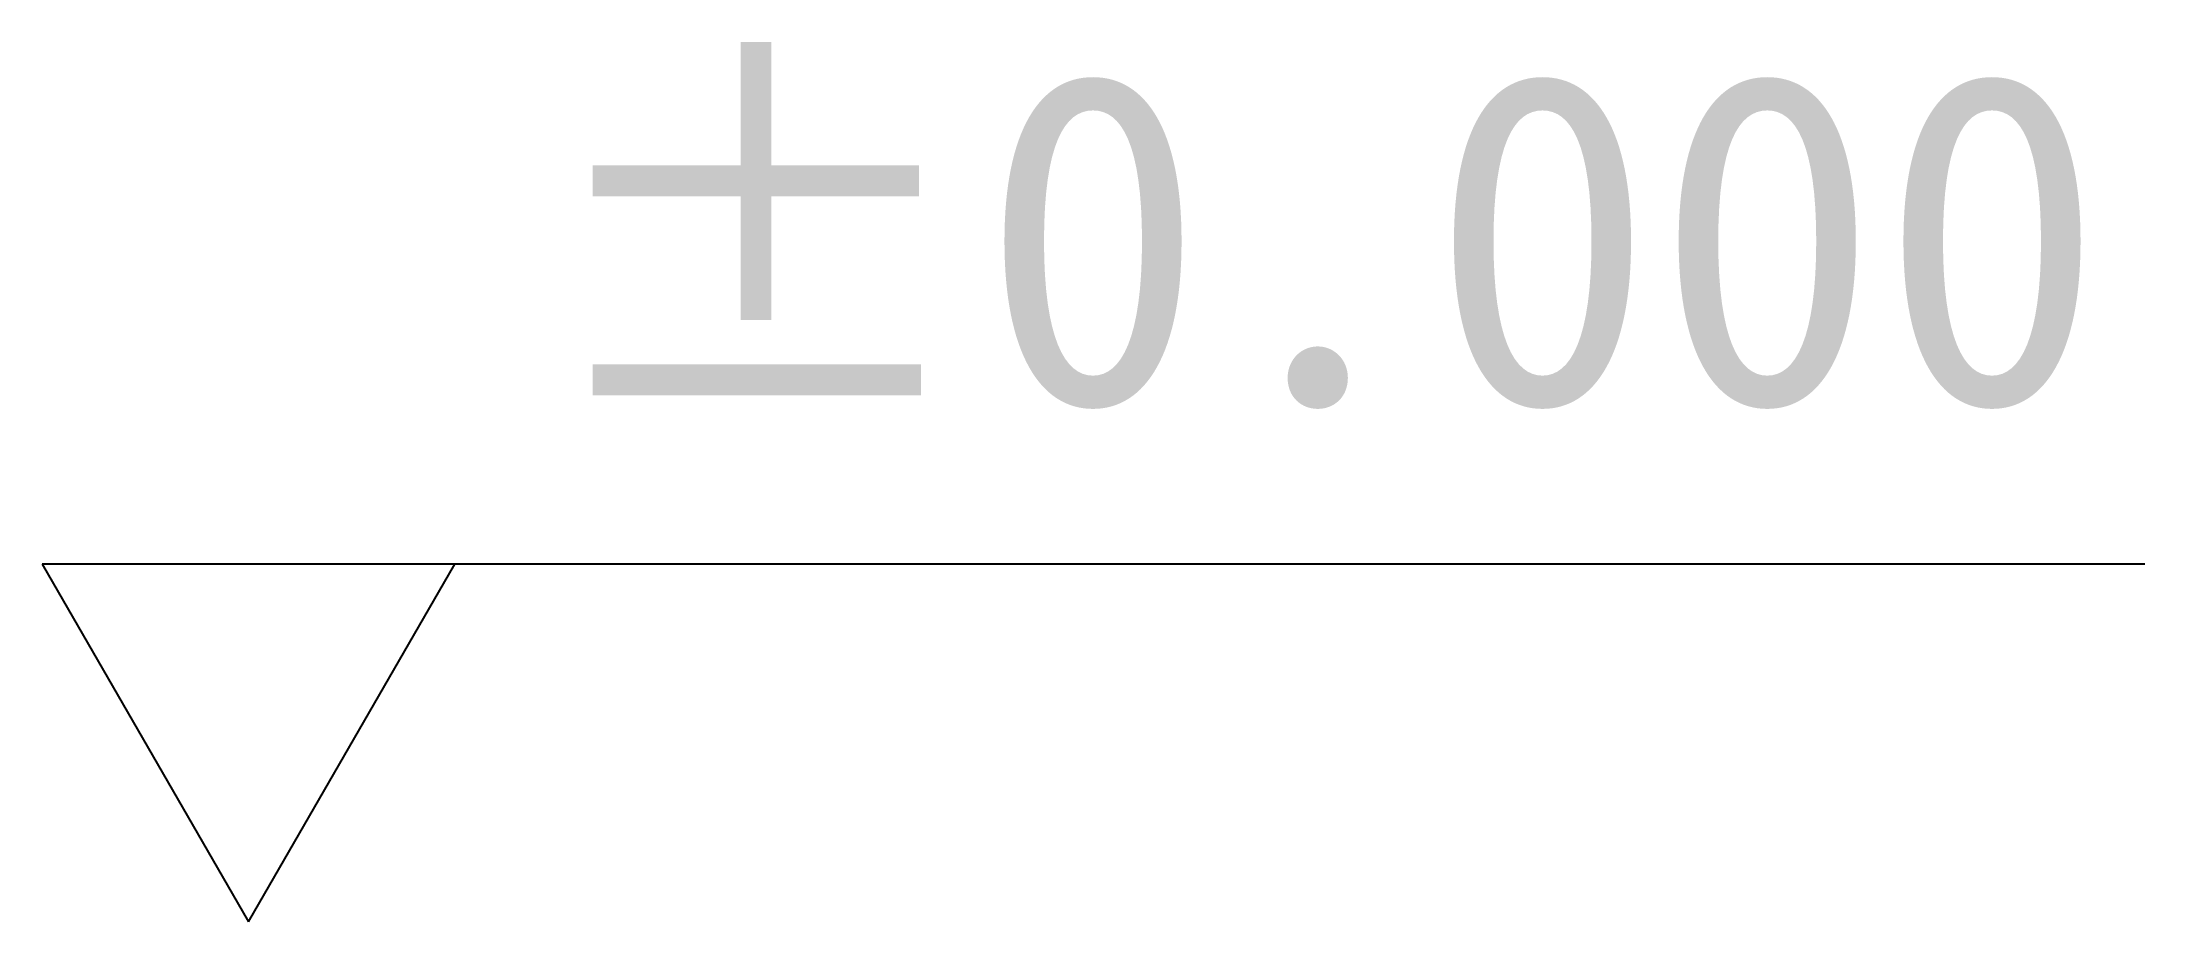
# Model space of a CAD drawing. Extents: x -101.7 to -76.2, y 15.9 to 26.6.
import ezdxf

# ---------------------------------------------------------------- set-up
doc = ezdxf.new("R2010")
doc.units = 0
doc.header["$LTSCALE"] = 1.414141
doc.header["$MEASUREMENT"] = 0
doc.layers.get('0').update_dxf_attribs({"linetype": 'CONTINUOUS'})
doc.styles.get("Standard").update_dxf_attribs({"font": '', "height": 4})
doc.styles.get('Standard').set_extended_font_data('FangSong_GB2312')

msp = doc.modelspace()

# ---------------------------------------------------------------- linework, layer by layer
for p, q in [((-76.193, 20.274), (-101.654, 20.274)), ((-101.654, 20.274), (-99.154, 15.944)), ((-99.154, 15.944), (-96.654, 20.274))]:
    msp.add_line(p, q)

# ---------------------------------------------------------------- texts
msp.add_text('±0.000', height=4).set_placement((-95.732, 22.221))

doc.saveas('drawing.dxf')
